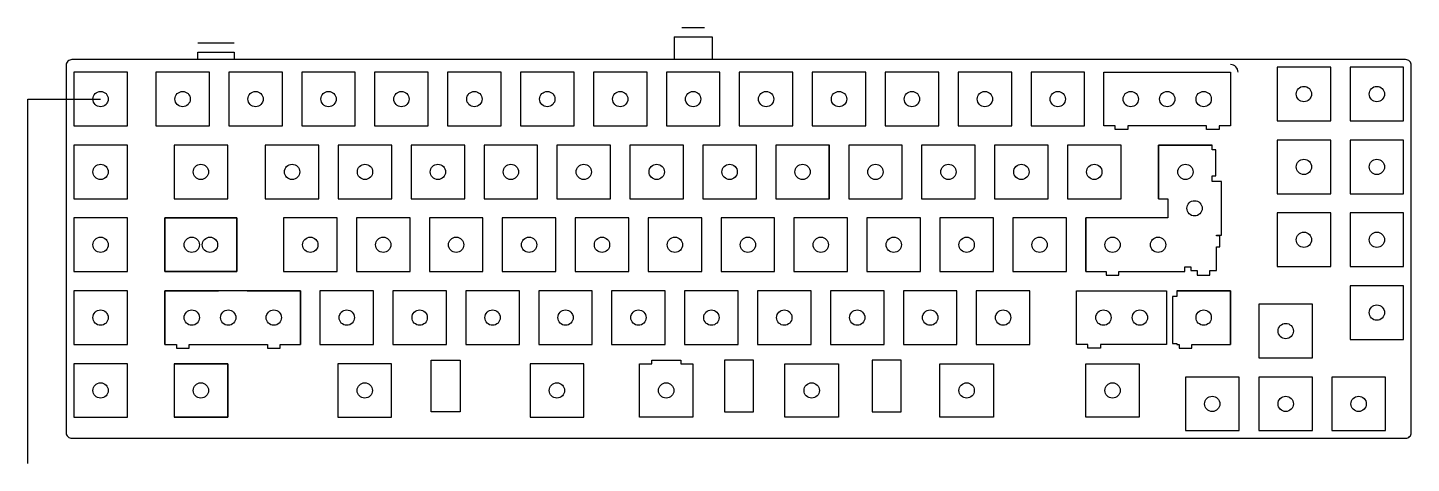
# Model space of a CAD drawing. Header units: millimetres. Extents: x -21 to 340, y 0 to 114.
import ezdxf

# ---------------------------------------------------------------- set-up
doc = ezdxf.new("R2010")
doc.units = ezdxf.units.MM
doc.layers.get('0').update_dxf_attribs({"linetype": 'CONTINUOUS'})

msp = doc.modelspace()

# ---------------------------------------------------------------- linework, layer by layer
for p, q in [((149.4, 113.92), (155.4, 113.92)), ((23.05, 109.95), (32.55, 109.95)), ((147.4, 111.55), (147.4, 105.55)), ((147.4, 111.55), (157.4, 111.55)), ((157.4, 111.55), (157.4, 105.55)), ((23.05, 107.55), (32.55, 107.55)), ((23.05, 105.55), (23.05, 107.55)), ((32.55, 107.55), (32.55, 105.55)), ((259.7, 88.25), (259.7, 102.25)), ((292.75, 102.25), (292.75, 88.25)), ((292.75, 102.25), (292.75, 88.25)), ((-21.43, 0), (-21.43, 95.25)), ((-21.43, 95.25), (-2.38, 95.25)), ((273.99, 83.2), (287.99, 83.2)), ((273.99, 69.2), (273.99, 83.2)), ((290.37, 59.68), (290.37, 73.67)), ((14.43, 64.15), (28.43, 64.15)), ((14.43, 50.15), (14.43, 64.15)), ((19.19, 64.15), (33.19, 64.15)), ((33.19, 64.15), (33.19, 50.15)), ((254.94, 50.15), (254.94, 64.15)), ((28.43, 50.15), (14.43, 50.15)), ((33.19, 50.15), (19.19, 50.15)), ((14.43, 45.1), (28.43, 45.1)), ((14.43, 31.1), (14.43, 45.1)), ((14.43, 45.1), (14.43, 31.1)), ((49.86, 45.1), (14.43, 45.1)), ((35.86, 45.1), (49.86, 45.1)), ((49.86, 45.1), (49.86, 31.1)), ((49.86, 31.1), (49.86, 45.1)), ((252.56, 45.1), (266.56, 45.1)), ((252.56, 31.1), (252.56, 45.1)), ((262.08, 45.1), (276.08, 45.1)), ((277.61, 43.63), (277.61, 40.4)), ((278.75, 43.63), (277.61, 43.63)), ((278.75, 45.1), (292.75, 45.1)), ((278.75, 45.1), (278.75, 43.63)), ((292.75, 45.1), (278.75, 45.1)), ((292.75, 45.1), (292.75, 31.1)), ((292.75, 31.1), (292.75, 45.1)), ((277.61, 40.4), (277.61, 31.33)), ((14.43, 31.1), (17.41, 31.1)), ((17.41, 31.1), (17.41, 30.13)), ((17.41, 30.13), (20.71, 30.13)), ((20.71, 30.13), (20.71, 31.1)), ((20.71, 31.1), (41.21, 31.1)), ((41.21, 31.1), (41.21, 30.13)), ((41.21, 30.13), (44.51, 30.13)), ((44.51, 31.1), (49.86, 31.1)), ((44.51, 30.13), (44.51, 31.1)), ((276.08, 31.1), (262.08, 31.1)), ((277.61, 31.33), (278.75, 31.33)), ((278.75, 31.33), (278.75, 31.1)), ((278.75, 31.1), (279.33, 31.1)), ((279.33, 31.1), (279.33, 30.13)), ((279.33, 30.13), (282.63, 30.13)), ((282.63, 31.1), (292.75, 31.1)), ((282.63, 30.13), (282.63, 31.1)), ((16.81, 26.05), (30.81, 26.05)), ((30.81, 26.05), (30.81, 12.05)), ((84, 26.97), (91.58, 26.97)), ((84, 13.47), (84, 26.97)), ((84, 13.47), (84, 26.97)), ((91.58, 26.97), (91.58, 13.47)), ((30.81, 12.05), (16.81, 12.05)), ((91.58, 13.47), (84, 13.47)), ((91.58, 13.47), (84, 13.47))]:
    msp.add_line(p, q)
msp.add_lwpolyline([(-9.88, 6.55), (338.49, 6.55, 0.414214), (339.99, 8.05), (339.99, 104.06, 0.414214), (338.49, 105.56), (-9.88, 105.56, 0.414214), (-11.38, 104.06), (-11.38, 8.05, 0.414214)], format="xyb", close=True)
for points in [[(4.62, 102.25), (-9.38, 102.25), (-9.38, 88.25), (4.62, 88.25)], [(26.05, 102.25), (12.05, 102.25), (12.05, 88.25), (26.05, 88.25)], [(45.1, 88.25), (45.1, 102.25), (31.1, 102.25), (31.1, 88.25)], [(45.1, 102.25), (31.1, 102.25), (31.1, 88.25), (45.1, 88.25)], [(50.15, 88.25), (64.15, 88.25), (64.15, 102.25), (50.15, 102.25)], [(64.15, 88.25), (64.15, 102.25), (50.15, 102.25), (50.15, 88.25)], [(83.2, 102.25), (69.2, 102.25), (69.2, 88.25), (83.2, 88.25)], [(69.2, 88.25), (83.2, 88.25), (83.2, 102.25), (69.2, 102.25)], [(88.25, 102.25), (88.25, 88.25), (102.25, 88.25), (102.25, 102.25)], [(88.25, 102.25), (88.25, 88.25), (102.25, 88.25), (102.25, 102.25)], [(107.3, 88.25), (121.3, 88.25), (121.3, 102.25), (107.3, 102.25)], [(107.3, 102.25), (107.3, 88.25), (121.3, 88.25), (121.3, 102.25)], [(140.35, 88.25), (140.35, 102.25), (126.35, 102.25), (126.35, 88.25)], [(126.35, 88.25), (140.35, 88.25), (140.35, 102.25), (126.35, 102.25)], [(159.4, 102.25), (145.4, 102.25), (145.4, 88.25), (159.4, 88.25)], [(145.4, 88.25), (159.4, 88.25), (159.4, 102.25), (145.4, 102.25)], [(178.45, 88.25), (178.45, 102.25), (164.45, 102.25), (164.45, 88.25)], [(178.45, 102.25), (164.45, 102.25), (164.45, 88.25), (178.45, 88.25)], [(183.5, 102.25), (183.5, 88.25), (197.5, 88.25), (197.5, 102.25)], [(183.5, 102.25), (183.5, 88.25), (197.5, 88.25), (197.5, 102.25)], [(202.55, 88.25), (216.55, 88.25), (216.55, 102.25), (202.55, 102.25)], [(202.55, 88.25), (216.55, 88.25), (216.55, 102.25), (202.55, 102.25)], [(235.6, 102.25), (221.6, 102.25), (221.6, 88.25), (235.6, 88.25)], [(235.6, 88.25), (235.6, 102.25), (221.6, 102.25), (221.6, 88.25)], [(240.65, 88.25), (254.65, 88.25), (254.65, 102.25), (240.65, 102.25)], [(254.65, 88.25), (254.65, 102.25), (240.65, 102.25), (240.65, 88.25)], [(289.77, 88.25), (289.77, 87.28), (286.48, 87.28), (286.48, 88.25), (265.97, 88.25), (265.97, 87.28), (262.67, 87.28), (262.67, 88.25), (259.7, 88.25), (259.7, 102.25), (292.75, 102.25), (292.75, 88.25)], [(318.94, 103.56), (304.94, 103.56), (304.94, 89.56), (318.94, 89.56)], [(337.99, 89.56), (337.99, 103.56), (323.99, 103.56), (323.99, 89.56)], [(4.62, 83.2), (-9.38, 83.2), (-9.38, 69.2), (4.62, 69.2)], [(16.81, 83.2), (16.81, 69.2), (30.81, 69.2), (30.81, 83.2)], [(16.81, 83.2), (16.81, 69.2), (30.81, 69.2), (30.81, 83.2)], [(54.62, 83.2), (40.63, 83.2), (40.63, 69.2), (54.62, 69.2)], [(40.63, 83.2), (40.63, 69.2), (54.62, 69.2), (54.62, 83.2)], [(73.67, 69.2), (73.67, 83.2), (59.68, 83.2), (59.68, 69.2)], [(59.68, 69.2), (73.67, 69.2), (73.67, 83.2), (59.68, 83.2)], [(92.72, 69.2), (92.72, 83.2), (78.73, 83.2), (78.73, 69.2)], [(92.72, 83.2), (78.73, 83.2), (78.73, 69.2), (92.72, 69.2)], [(97.78, 83.2), (97.78, 69.2), (111.77, 69.2), (111.77, 83.2)], [(111.77, 69.2), (111.77, 83.2), (97.78, 83.2), (97.78, 69.2)], [(116.83, 83.2), (116.83, 69.2), (130.82, 69.2), (130.82, 83.2)], [(116.83, 69.2), (130.83, 69.2), (130.83, 83.2), (116.83, 83.2)], [(149.87, 83.2), (135.88, 83.2), (135.88, 69.2), (149.87, 69.2)], [(149.88, 83.2), (135.88, 83.2), (135.88, 69.2), (149.88, 69.2)], [(154.93, 69.2), (168.92, 69.2), (168.92, 83.2), (154.93, 83.2)], [(168.93, 69.2), (168.93, 83.2), (154.93, 83.2), (154.93, 69.2)], [(173.98, 69.2), (187.97, 69.2), (187.97, 83.2), (173.98, 83.2)], [(187.98, 83.2), (173.98, 83.2), (173.98, 69.2), (187.98, 69.2)], [(193.03, 83.2), (193.03, 69.2), (207.02, 69.2), (207.02, 83.2)], [(207.03, 83.2), (193.03, 83.2), (193.03, 69.2), (207.03, 69.2)], [(212.08, 83.2), (212.08, 69.2), (226.07, 69.2), (226.07, 83.2)], [(226.08, 83.2), (212.08, 83.2), (212.08, 69.2), (226.08, 69.2)], [(245.12, 69.2), (245.12, 83.2), (231.13, 83.2), (231.13, 69.2)], [(231.13, 69.2), (245.13, 69.2), (245.13, 83.2), (231.13, 83.2)], [(250.18, 69.2), (264.17, 69.2), (264.17, 83.2), (250.18, 83.2)], [(250.18, 69.2), (264.18, 69.2), (264.18, 83.2), (250.18, 83.2)], [(290.37, 59.68), (290.37, 73.67), (287.99, 73.67), (287.99, 75.2), (288.9, 75.2), (288.9, 81.95), (287.99, 81.95), (287.99, 83.2), (273.99, 83.2), (273.99, 69.2), (276.37, 69.2), (276.37, 64.15), (254.94, 64.15), (254.94, 50.15), (260.29, 50.15), (260.29, 49.18), (263.59, 49.18), (263.59, 50.15), (280.84, 50.15), (280.84, 51.4), (282.37, 51.4), (282.37, 50.38), (284.09, 50.38), (284.09, 49.18), (287.39, 49.18), (287.39, 50.38), (289.12, 50.38), (289.12, 56.65), (289.94, 56.65), (289.94, 59.45), (289.12, 59.45), (289.12, 59.68)], [(318.94, 84.51), (304.94, 84.51), (304.94, 70.51), (318.94, 70.51)], [(337.99, 70.51), (337.99, 84.51), (323.99, 84.51), (323.99, 70.51)], [(318.94, 65.46), (304.94, 65.46), (304.94, 51.46), (318.94, 51.46)], [(337.99, 65.46), (323.99, 65.46), (323.99, 51.46), (337.99, 51.46)], [(4.62, 64.15), (-9.38, 64.15), (-9.38, 50.15), (4.62, 50.15)], [(14.43, 50.15), (33.19, 50.15), (33.19, 64.15), (14.43, 64.15)], [(45.39, 64.15), (45.39, 50.15), (59.39, 50.15), (59.39, 64.15)], [(45.39, 64.15), (45.39, 50.15), (59.39, 50.15), (59.39, 64.15)], [(78.44, 50.15), (78.44, 64.15), (64.44, 64.15), (64.44, 50.15)], [(78.44, 64.15), (64.44, 64.15), (64.44, 50.15), (78.44, 50.15)], [(97.49, 50.15), (97.49, 64.15), (83.49, 64.15), (83.49, 50.15)], [(97.49, 64.15), (83.49, 64.15), (83.49, 50.15), (97.49, 50.15)], [(116.54, 50.15), (116.54, 64.15), (102.54, 64.15), (102.54, 50.15)], [(102.54, 50.15), (116.54, 50.15), (116.54, 64.15), (102.54, 64.15)], [(121.59, 64.15), (121.59, 50.15), (135.59, 50.15), (135.59, 64.15)], [(135.59, 64.15), (121.59, 64.15), (121.59, 50.15), (135.59, 50.15)], [(140.64, 50.15), (154.64, 50.15), (154.64, 64.15), (140.64, 64.15)], [(140.64, 64.15), (140.64, 50.15), (154.64, 50.15), (154.64, 64.15)], [(173.69, 64.15), (159.69, 64.15), (159.69, 50.15), (173.69, 50.15)], [(173.69, 64.15), (159.69, 64.15), (159.69, 50.15), (173.69, 50.15)], [(178.74, 50.15), (192.74, 50.15), (192.74, 64.15), (178.74, 64.15)], [(178.74, 50.15), (192.74, 50.15), (192.74, 64.15), (178.74, 64.15)], [(197.79, 50.15), (211.79, 50.15), (211.79, 64.15), (197.79, 64.15)], [(211.79, 64.15), (197.79, 64.15), (197.79, 50.15), (211.79, 50.15)], [(216.84, 64.15), (216.84, 50.15), (230.84, 50.15), (230.84, 64.15)], [(230.84, 64.15), (216.84, 64.15), (216.84, 50.15), (230.84, 50.15)], [(235.89, 64.15), (235.89, 50.15), (249.89, 50.15), (249.89, 64.15)], [(249.89, 50.15), (249.89, 64.15), (235.89, 64.15), (235.89, 50.15)], [(4.62, 45.1), (-9.38, 45.1), (-9.38, 31.1), (4.62, 31.1)], [(68.91, 45.1), (54.91, 45.1), (54.91, 31.1), (68.91, 31.1)], [(54.91, 45.1), (54.91, 31.1), (68.91, 31.1), (68.91, 45.1)], [(73.96, 31.1), (87.96, 31.1), (87.96, 45.1), (73.96, 45.1)], [(87.96, 45.1), (73.96, 45.1), (73.96, 31.1), (87.96, 31.1)], [(93.01, 31.1), (107.01, 31.1), (107.01, 45.1), (93.01, 45.1)], [(93.01, 45.1), (93.01, 31.1), (107.01, 31.1), (107.01, 45.1)], [(126.06, 45.1), (112.06, 45.1), (112.06, 31.1), (126.06, 31.1)], [(112.06, 31.1), (126.06, 31.1), (126.06, 45.1), (112.06, 45.1)], [(145.11, 31.1), (145.11, 45.1), (131.11, 45.1), (131.11, 31.1)], [(131.11, 31.1), (145.11, 31.1), (145.11, 45.1), (131.11, 45.1)], [(150.16, 31.1), (164.16, 31.1), (164.16, 45.1), (150.16, 45.1)], [(150.16, 45.1), (150.16, 31.1), (164.16, 31.1), (164.16, 45.1)], [(169.21, 45.1), (169.21, 31.1), (183.21, 31.1), (183.21, 45.1)], [(169.21, 45.1), (169.21, 31.1), (183.21, 31.1), (183.21, 45.1)], [(188.26, 31.1), (202.26, 31.1), (202.26, 45.1), (188.26, 45.1)], [(188.26, 45.1), (188.26, 31.1), (202.26, 31.1), (202.26, 45.1)], [(207.31, 45.1), (207.31, 31.1), (221.31, 31.1), (221.31, 45.1)], [(207.31, 31.1), (221.31, 31.1), (221.31, 45.1), (207.31, 45.1)], [(240.36, 45.1), (226.36, 45.1), (226.36, 31.1), (240.36, 31.1)], [(240.36, 45.1), (226.36, 45.1), (226.36, 31.1), (240.36, 31.1)], [(276.08, 45.1), (276.08, 40.4), (276.08, 31.1), (258.83, 31.1), (258.83, 30.13), (255.53, 30.13), (255.53, 31.1), (252.56, 31.1), (252.56, 45.1)], [(323.99, 32.41), (337.99, 32.41), (337.99, 46.41), (323.99, 46.41)], [(314.18, 27.6), (314.18, 41.6), (300.18, 41.6), (300.18, 27.6)], [(300.18, 41.6), (300.18, 27.6), (314.18, 27.6), (314.18, 41.6)], [(-9.38, 12.05), (4.62, 12.05), (4.62, 26.05), (-9.38, 26.05)], [(16.81, 12.05), (30.81, 12.05), (30.81, 26.05), (16.81, 26.05)], [(59.62, 12.05), (73.62, 12.05), (73.62, 26.05), (59.62, 26.05)], [(109.82, 26.05), (109.82, 12.05), (123.82, 12.05), (123.82, 26.05)], [(152.35, 12.05), (138.35, 12.05), (138.35, 26.05), (141.6, 26.05), (141.6, 26.97), (149.18, 26.97), (149.18, 26.05), (152.35, 26.05)], [(160.6, 26.97), (160.6, 13.47), (168.18, 13.47), (168.18, 26.97)], [(190.36, 12.05), (176.36, 12.05), (176.36, 26.05), (190.36, 26.05)], [(199.13, 13.47), (206.7, 13.47), (206.7, 26.97), (199.13, 26.97)], [(230.84, 12.05), (216.84, 12.05), (216.84, 26.05), (230.84, 26.05)], [(268.94, 12.05), (254.94, 12.05), (254.94, 26.05), (268.94, 26.05)], [(294.99, 22.55), (280.99, 22.55), (280.99, 8.55), (294.99, 8.55)], [(314.18, 22.55), (300.18, 22.55), (300.18, 8.55), (314.18, 8.55)], [(333.23, 22.55), (319.23, 22.55), (319.23, 8.55), (333.23, 8.55)]]:
    msp.add_lwpolyline(points, close=True)
for centre in [(311.94, 96.56), (330.99, 96.56), (-2.38, 95.25), (19.05, 95.25), (38.1, 95.25), (57.15, 95.25), (76.2, 95.25), (95.25, 95.25), (114.3, 95.25), (133.35, 95.25), (152.4, 95.25), (171.45, 95.25), (190.5, 95.25), (209.55, 95.25), (228.6, 95.25), (247.65, 95.25), (266.7, 95.25), (276.23, 95.25), (285.75, 95.25), (-2.38, 76.2), (23.81, 76.2), (47.63, 76.2), (66.68, 76.2), (85.73, 76.2), (104.78, 76.2), (123.83, 76.2), (142.88, 76.2), (161.93, 76.2), (180.98, 76.2), (200.03, 76.2), (219.08, 76.2), (238.13, 76.2), (257.18, 76.2), (280.99, 76.2), (311.94, 77.51), (330.99, 77.51), (283.37, 66.68), (-2.38, 57.15), (21.43, 57.15), (26.19, 57.15), (52.39, 57.15), (71.44, 57.15), (90.49, 57.15), (109.54, 57.15), (128.59, 57.15), (147.64, 57.15), (166.69, 57.15), (185.74, 57.15), (204.79, 57.15), (223.84, 57.15), (242.89, 57.15), (261.94, 57.15), (273.84, 57.15), (311.94, 58.46), (330.99, 58.46), (-2.38, 38.1), (21.43, 38.1), (30.96, 38.1), (42.86, 38.1), (61.91, 38.1), (80.96, 38.1), (100.01, 38.1), (119.06, 38.1), (138.11, 38.1), (157.16, 38.1), (176.21, 38.1), (195.26, 38.1), (214.31, 38.1), (233.36, 38.1), (259.56, 38.1), (269.08, 38.1), (285.75, 38.1), (330.99, 39.41), (307.18, 34.6), (-2.38, 19.05), (23.81, 19.05), (23.81, 19.05), (66.62, 19.05), (116.82, 19.05), (145.35, 19.05), (183.36, 19.05), (223.84, 19.05), (261.94, 19.05), (287.99, 15.55), (307.18, 15.55), (326.23, 15.55)]:
    msp.add_circle(centre, 2)
msp.add_arc((292.75, 102.25), 2, 0, 90)

doc.saveas('drawing.dxf')
